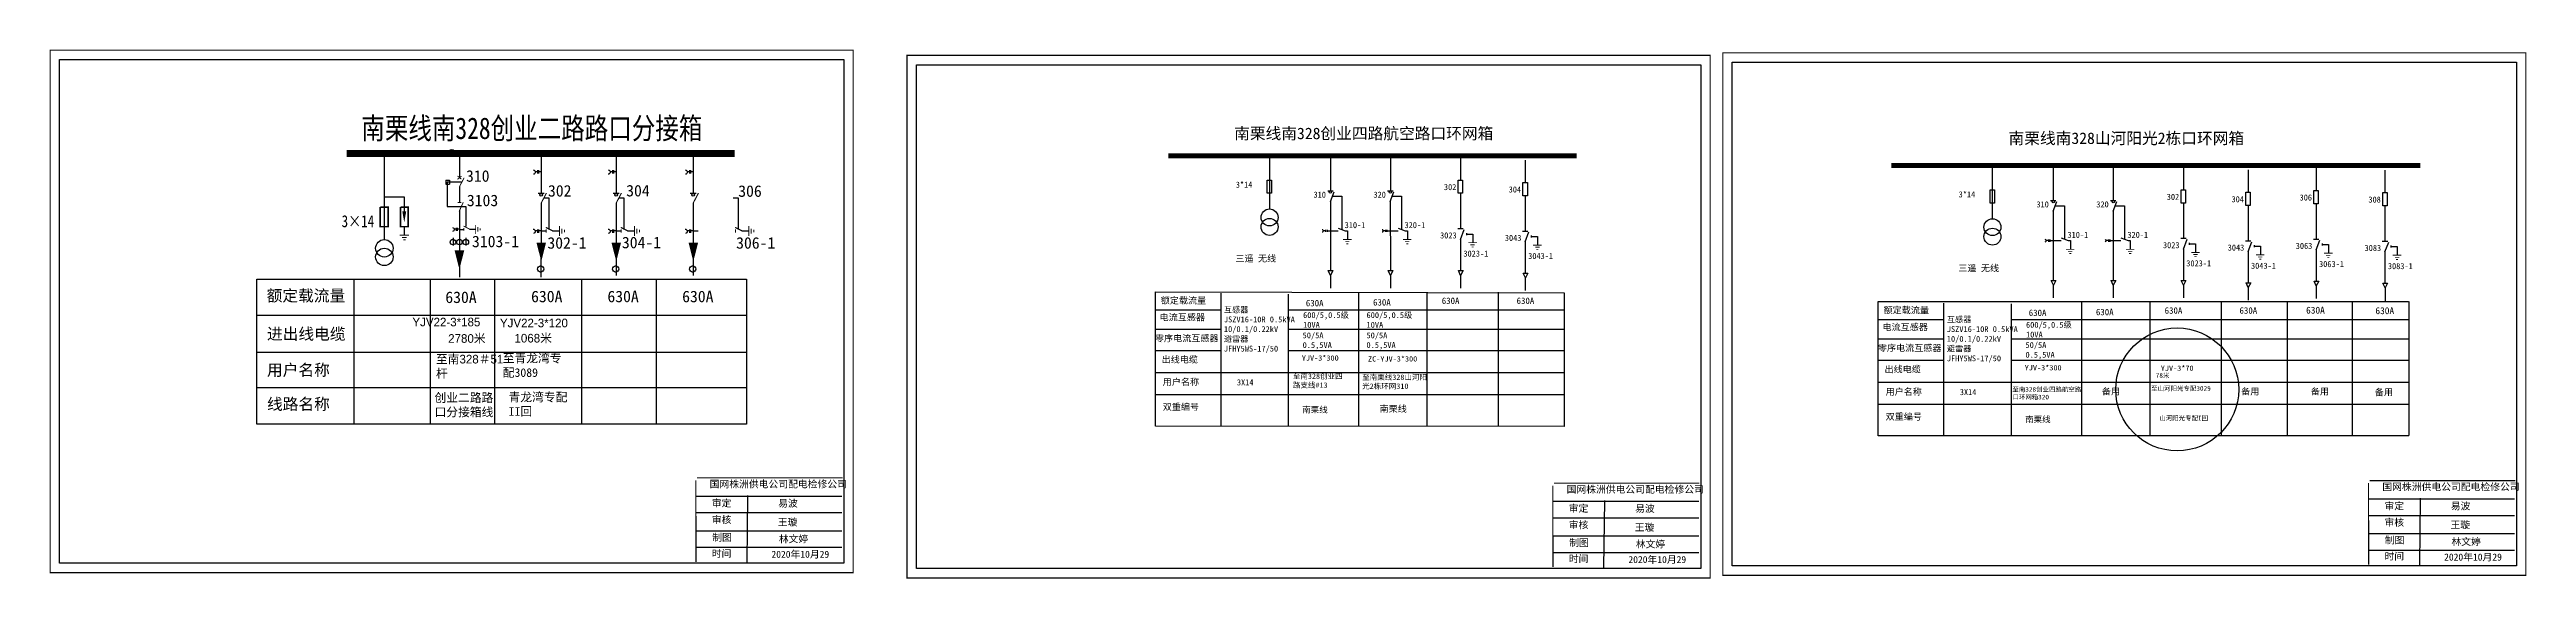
# Model space of a CAD drawing. Extents: x -93 to 445, y -102 to 13.
import ezdxf

# ---------------------------------------------------------------- set-up
doc = ezdxf.new("R2010")
doc.units = 0
doc.header["$LTSCALE"] = 0.774411
doc.linetypes.add('CENTER', pattern=[50.8, 31.75, -6.35, 6.35, -6.35])
doc.layers.get('0').update_dxf_attribs({"linetype": 'CONTINUOUS'})
doc.layers.add('1', color=7, linetype='CONTINUOUS')
doc.styles.add('hztxt_txtstyle_0.00_0_0', font='simkai.ttf')
doc.styles.add('hztxt_txtstyle_2.70_0_0', font='simkai.ttf', dxfattribs={"height": 2.7})
doc.styles.add('KaiTi_GB2312_txtstyle_1.17_0_0', font='', dxfattribs={"height": 1.168382})
doc.styles.add('KaiTi_GB2312_txtstyle_1.32_0_0', font='', dxfattribs={"height": 1.318325})
doc.styles.add('KaiTi_txtstyle_1.41_0_0', font='simkai.ttf', dxfattribs={"height": 1.40884})
doc.styles.add('ST', font='', dxfattribs={"width": 0.8})
doc.styles.get("Standard").update_dxf_attribs({"font": '', "height": 2.5})
doc.styles.add('仿宋_txtstyle_1.00_0_0', font='simfang.ttf', dxfattribs={"height": 1})
doc.styles.add('字体', font='', dxfattribs={"height": 2.5})
doc.styles.add('楷体_GB2312_txtstyle_1.09_0_0', font='simkai_0.ttf', dxfattribs={"height": 1.0944})
doc.styles.get('KaiTi_GB2312_txtstyle_1.17_0_0').set_extended_font_data('KaiTi_GB2312')
doc.styles.get('KaiTi_GB2312_txtstyle_1.32_0_0').set_extended_font_data('KaiTi_GB2312')
doc.styles.get('ST').set_extended_font_data('SimSun')
doc.styles.get('Standard').set_extended_font_data('SimSun')
doc.styles.get('字体').set_extended_font_data('KaiTi_GB2312')

# ---------------------------------------------------------------- blocks, each defined once
blk = doc.blocks.new('JD')
for points in [[(-2, 0.2), (-2, -0.2), (2, 0.2), (2, -0.2)], [(1, -1.2), (1, -0.8), (-1, -1.2), (-1, -0.8)], [(-0.5, -1.8), (-0.5, -2.2), (0.5, -1.8), (0.5, -2.2)]]:
    blk.add_trace(points)

msp = doc.modelspace()

# ---------------------------------------------------------------- linework, layer by layer
at = {"color": 0}
for p, q in [((171.9, -10.94), (171.9, -22.2)), ((185.13, -10.94), (185.13, -17.99)), ((198.14, -10.94), (198.14, -17.99)), ((213.37, -10.94), (213.37, -15.81)), ((227.43, -11.47), (227.43, -16.33)), ((328.82, -13.05), (328.82, -24.32)), ((342.06, -13.05), (342.06, -20.11)), ((355.06, -13.05), (355.06, -20.11)), ((370.3, -13.05), (370.3, -17.92)), ((384.36, -13.58), (384.36, -18.45)), ((399.12, -13.21), (399.12, -18.08)), ((414.06, -13.65), (414.06, -18.52)), ((184.55, -18.14), (185.72, -18.14)), ((185.12, -20.48), (185.13, -35.49)), ((197.55, -18.14), (198.72, -18.14)), ((198.13, -20.48), (198.14, -35.49)), ((213.37, -18.7), (213.37, -26.33)), ((227.43, -19.23), (227.43, -26.85)), ((341.47, -20.25), (342.64, -20.25)), ((354.48, -20.25), (355.64, -20.25)), ((370.3, -20.81), (370.3, -28.44)), ((384.36, -21.34), (384.36, -28.96)), ((399.12, -20.97), (399.12, -28.59)), ((414.06, -21.41), (414.06, -29.04)), ((188.84, -26.86), (188.84, -28.72)), ((201.85, -26.86), (201.84, -28.72)), ((212.79, -26.36), (213.96, -26.36)), ((342.05, -22.59), (342.06, -37.61)), ((355.05, -22.59), (355.06, -37.61)), ((213.36, -28.68), (213.37, -35.49)), ((216.04, -27.56), (216.03, -29.41)), ((226.85, -26.89), (228.02, -26.89)), ((227.42, -29.2), (227.43, -36.02)), ((230.09, -28.08), (230.09, -29.93)), ((345.77, -28.98), (345.76, -30.83)), ((358.77, -28.98), (358.77, -30.83)), ((369.71, -28.47), (370.88, -28.47)), ((370.29, -30.79), (370.3, -37.61)), ((372.96, -29.67), (372.96, -31.52)), ((383.77, -29), (384.94, -29)), ((384.35, -31.32), (384.36, -38.13)), ((387.02, -30.19), (387.01, -32.05)), ((398.54, -28.63), (399.71, -28.63)), ((399.11, -30.95), (399.12, -37.76)), ((401.78, -29.82), (401.78, -31.67)), ((413.48, -29.08), (414.64, -29.08)), ((414.05, -31.39), (414.06, -38.21)), ((416.72, -30.27), (416.72, -32.12)), ((184.66, -35.49), (185.69, -35.49)), ((185.15, -36.53), (184.67, -35.49)), ((185.69, -35.49), (185.15, -36.53)), ((197.66, -35.49), (198.69, -35.49)), ((198.15, -36.53), (197.67, -35.49)), ((198.69, -35.49), (198.15, -36.53)), ((212.9, -35.49), (213.93, -35.49)), ((213.39, -36.53), (212.91, -35.49)), ((213.93, -35.49), (213.39, -36.53)), ((226.96, -36.01), (227.99, -36.01)), ((227.45, -37.05), (226.97, -36.01)), ((227.99, -36.01), (227.45, -37.05)), ((341.58, -37.6), (342.61, -37.6)), ((342.07, -38.64), (341.59, -37.6)), ((342.61, -37.6), (342.07, -38.64)), ((354.58, -37.6), (355.62, -37.6)), ((355.08, -38.64), (354.6, -37.6)), ((355.62, -37.6), (355.08, -38.64)), ((369.82, -37.6), (370.86, -37.6)), ((370.31, -38.64), (369.83, -37.6)), ((370.86, -37.6), (370.31, -38.64)), ((383.88, -38.12), (384.91, -38.12)), ((384.37, -39.16), (383.89, -38.12)), ((384.91, -38.12), (384.37, -39.16)), ((398.65, -37.75), (399.68, -37.75)), ((399.14, -38.79), (398.66, -37.75)), ((399.68, -37.75), (399.14, -38.79)), ((413.58, -38.2), (414.62, -38.2)), ((414.08, -39.24), (413.6, -38.2)), ((414.62, -38.2), (414.08, -39.24))]:
    msp.add_line(p, q, dxfattribs=at)
at = {"color": 0, "linetype": 'Continuous'}
for p, q in [((185.12, -20.48), (185.93, -18.34)), ((185.58, -19.28), (187.58, -19.28)), ((187.58, -19.29), (187.59, -26.58)), ((198.13, -20.48), (198.93, -18.34)), ((198.58, -19.28), (200.59, -19.28)), ((200.59, -19.29), (200.59, -26.58)), ((342.05, -22.59), (342.85, -20.46)), ((342.5, -21.39), (344.51, -21.39)), ((344.51, -21.41), (344.51, -28.69)), ((355.05, -22.59), (355.86, -20.46)), ((355.51, -21.39), (357.51, -21.39)), ((357.51, -21.41), (357.52, -28.69)), ((184.08, -26.86), (183.6, -26.86)), ((184.08, -26.63), (184.08, -27.09)), ((184.4, -26.63), (184.4, -27.09)), ((184.41, -26.86), (186.81, -26.86)), ((186.81, -26.28), (188.36, -26.86)), ((188.36, -26.86), (188.84, -26.86)), ((197.09, -26.86), (196.6, -26.86)), ((197.09, -26.63), (197.09, -27.09)), ((197.4, -26.63), (197.4, -27.09)), ((197.42, -26.86), (199.81, -26.86)), ((199.81, -26.28), (201.36, -26.86)), ((201.36, -26.86), (201.85, -26.86)), ((213.36, -28.7), (214.17, -26.57)), ((214.66, -27.32), (214.66, -27.78)), ((214.66, -27.56), (216.04, -27.56)), ((227.42, -29.23), (228.23, -27.09)), ((228.72, -27.85), (228.72, -28.3)), ((228.72, -28.08), (230.09, -28.08)), ((341.01, -28.98), (340.52, -28.98)), ((341.01, -28.75), (341.01, -29.2)), ((341.32, -28.75), (341.32, -29.2)), ((341.34, -28.98), (343.73, -28.98)), ((343.73, -28.4), (345.28, -28.98)), ((345.28, -28.98), (345.77, -28.98)), ((354.01, -28.98), (353.53, -28.98)), ((354.01, -28.75), (354.01, -29.2)), ((354.33, -28.75), (354.33, -29.2)), ((354.34, -28.98), (356.74, -28.98)), ((356.74, -28.4), (358.29, -28.98)), ((358.29, -28.98), (358.77, -28.98)), ((370.29, -30.81), (371.1, -28.68)), ((371.58, -29.44), (371.58, -29.89)), ((371.58, -29.67), (372.96, -29.67)), ((384.35, -31.34), (385.15, -29.21)), ((385.64, -29.96), (385.64, -30.42)), ((385.64, -30.19), (387.02, -30.19)), ((399.11, -30.97), (399.92, -28.84)), ((400.4, -29.82), (401.78, -29.82)), ((400.41, -29.59), (400.41, -30.05)), ((414.05, -31.41), (414.86, -29.28)), ((415.34, -30.04), (415.34, -30.49)), ((415.34, -30.27), (416.72, -30.27)), ((147.14, -40.1), (235.88, -40.28)), ((147.14, -69.24), (147.14, -40.1)), ((161.33, -40.42), (161.33, -69.23)), ((175.95, -40.61), (175.95, -69.21)), ((191.23, -40.16), (191.23, -69.23)), ((206.08, -40.16), (206.08, -69.23)), ((221.57, -40.18), (221.57, -69.25)), ((235.88, -40.28), (235.88, -69.35)), ((304.06, -42.21), (419.14, -42.21)), ((304.06, -71.35), (304.06, -42.21)), ((318.25, -42.53), (318.25, -71.35)), ((332.88, -42.72), (332.88, -71.33)), ((348.15, -42.27), (348.15, -71.34)), ((363, -42.27), (363, -71.34)), ((378.49, -42.29), (378.49, -71.36)), ((392.8, -42.39), (392.8, -71.46)), ((406.94, -42.23), (406.94, -71.37)), ((419.26, -42.17), (419.26, -71.31)), ((147.14, -43.99), (161.33, -43.99)), ((147.14, -48.18), (161.33, -48.18)), ((175.95, -43.99), (235.88, -43.99)), ((175.95, -48.18), (235.88, -48.18)), ((304.06, -46.11), (318.25, -46.11)), ((332.88, -46.11), (419.3, -46.11)), ((147.14, -52.85), (161.33, -52.85)), ((175.95, -52.85), (235.88, -52.85)), ((304.06, -50.29), (318.25, -50.29)), ((332.88, -50.29), (419.3, -50.29)), ((147.14, -57.59), (235.88, -57.59)), ((304.06, -54.97), (318.25, -54.97)), ((332.88, -54.97), (419.09, -54.97)), ((147.14, -62.41), (235.88, -62.41)), ((304.06, -59.7), (419.26, -59.7)), ((304.06, -64.52), (419.09, -64.52)), ((235.88, -69.35), (147.14, -69.24)), ((419.26, -71.35), (304.06, -71.35)), ((47.44, -84.45), (79.05, -84.45)), ((58.6, -84.31), (58.41, -98.82)), ((233.47, -85.59), (265.08, -85.59)), ((244.63, -85.45), (244.44, -99.96)), ((410.55, -85.05), (442.16, -85.05)), ((421.7, -84.9), (421.52, -99.41)), ((47.44, -88.05), (79.05, -88.05)), ((233.47, -89.19), (265.08, -89.19)), ((410.55, -88.65), (442.16, -88.65)), ((47.44, -91.98), (79.05, -91.98)), ((47.44, -95.58), (79.05, -95.58)), ((233.47, -93.12), (265.08, -93.12)), ((233.47, -96.72), (265.08, -96.72)), ((410.55, -92.58), (442.16, -92.58)), ((410.55, -96.18), (442.16, -96.18))]:
    msp.add_line(p, q, dxfattribs=at)
at = {"linetype": 'Continuous'}
for p, q in [((-26.86, -37.35), (-26.86, -68.87)), ((-10.3, -37.35), (-10.3, -68.87)), ((3.68, -37.35), (3.68, -68.87)), ((22.59, -37.35), (22.59, -68.87)), ((38.76, -37.4), (38.76, -68.71)), ((-47.89, -45.19), (58.32, -45.19)), ((-47.89, -53.19), (58.32, -53.19)), ((-47.89, -60.88), (58.32, -60.88))]:
    msp.add_line(p, q, dxfattribs=at)
at = {"color": 0, "linetype": 'CENTER'}
for p, q in [((185.14, -36.46), (185.14, -39.3)), ((198.14, -36.46), (198.14, -39.3)), ((213.38, -36.46), (213.38, -39.3)), ((227.44, -36.98), (227.44, -39.83)), ((342.06, -38.57), (342.06, -41.42)), ((355.07, -38.57), (355.07, -41.42)), ((370.3, -38.57), (370.3, -41.42)), ((384.36, -39.1), (384.36, -41.94)), ((399.13, -38.73), (399.13, -41.57)), ((414.07, -39.17), (414.07, -42.02))]:
    msp.add_line(p, q, dxfattribs=at)
at = {"color": 0, "linetype": 'Continuous', "const_width": 0.253}
for points in [[(-92.8, 12.41), (81.54, 12.41), (81.54, -101.1), (-92.8, -101.1)], [(93.23, 11.28), (267.57, 11.28), (267.57, -102.24), (93.23, -102.24)], [(270.31, 11.82), (444.64, 11.82), (444.64, -101.69), (270.31, -101.69)]]:
    msp.add_lwpolyline(points, close=True, dxfattribs=at)
at = {"color": 0, "linetype": 'Continuous'}
for points in [[(-90.75, 10.36), (79.49, 10.36), (79.49, -99.05), (-90.75, -99.05)], [(95.28, 9.23), (265.52, 9.23), (265.52, -100.18), (95.28, -100.18)], [(272.36, 9.77), (442.59, 9.77), (442.59, -99.64), (272.36, -99.64)], [(171.4, -15.81), (172.35, -15.81), (172.35, -18.7), (171.4, -18.7)], [(212.87, -15.81), (213.83, -15.81), (213.83, -18.7), (212.87, -18.7)], [(226.93, -16.33), (227.88, -16.33), (227.88, -19.23), (226.93, -19.23)], [(328.32, -17.92), (329.27, -17.92), (329.27, -20.81), (328.32, -20.81)], [(369.8, -17.92), (370.75, -17.92), (370.75, -20.81), (369.8, -20.81)], [(383.86, -18.45), (384.81, -18.45), (384.81, -21.34), (383.86, -21.34)], [(398.62, -18.08), (399.57, -18.08), (399.57, -20.97), (398.62, -20.97)], [(413.56, -18.52), (414.51, -18.52), (414.51, -21.41), (413.56, -21.41)]]:
    msp.add_lwpolyline(points, close=True, dxfattribs=at)
at = {"linetype": 'Continuous'}
msp.add_lwpolyline([(-47.9, -37.32), (58.36, -37.32), (58.36, -68.83), (-47.9, -68.83)], close=True, dxfattribs=at)
at = {"color": 0, "linetype": 'Continuous', "const_width": 0.253}
for points in [[(47.61, -80.51), (79.22, -80.51)], [(47.37, -81.03), (47.42, -98.76)], [(233.4, -82.17), (233.45, -99.9)], [(233.64, -81.65), (265.25, -81.65)], [(410.47, -81.62), (410.53, -99.35)], [(410.72, -81.11), (442.33, -81.11)]]:
    msp.add_lwpolyline(points, dxfattribs=at)
at = {"color": 0}
for centre in [(185.13, -18.42), (198.14, -18.42), (342.06, -20.53), (355.06, -20.53)]:
    msp.add_circle(centre, 0.254, dxfattribs=at)
at = {"color": 0, "linetype": 'Continuous'}
for centre in [(171.92, -23.93), (171.92, -26), (328.85, -26.05), (328.85, -28.11)]:
    msp.add_circle(centre, 1.84, dxfattribs=at)
at = {"color": 1, "linetype": 'Continuous'}
msp.add_circle((368.95, -61.3), 13.35, dxfattribs=at)
at = {"color": 0, "linetype": 'Continuous'}
for centre in [(183.37, -26.86), (196.37, -26.86), (340.29, -28.97), (353.3, -28.97)]:
    msp.add_arc(centre, 0.229, 268.8681, 90.9872, dxfattribs=at)
at = {"color": 0}
for points in [[(187.88, -28.64), (187.88, -28.83), (189.73, -28.64), (189.73, -28.83)], [(189.27, -29.29), (189.27, -29.1), (188.34, -29.29), (188.34, -29.1)], [(188.57, -29.57), (188.57, -29.75), (189.03, -29.57), (189.03, -29.75)], [(200.88, -28.64), (200.88, -28.83), (202.73, -28.64), (202.73, -28.83)], [(202.27, -29.29), (202.27, -29.1), (201.35, -29.29), (201.35, -29.1)], [(201.58, -29.57), (201.58, -29.75), (202.04, -29.57), (202.04, -29.75)], [(215.07, -29.33), (215.07, -29.52), (216.92, -29.33), (216.92, -29.52)], [(216.46, -29.98), (216.46, -29.8), (215.53, -29.98), (215.53, -29.8)], [(215.77, -30.26), (215.77, -30.44), (216.23, -30.26), (216.23, -30.44)], [(229.13, -29.86), (229.13, -30.04), (230.98, -29.86), (230.98, -30.04)], [(230.52, -30.51), (230.52, -30.32), (229.59, -30.51), (229.59, -30.32)], [(229.82, -30.78), (229.82, -30.97), (230.29, -30.78), (230.29, -30.97)], [(344.8, -30.76), (344.8, -30.94), (346.65, -30.76), (346.65, -30.94)], [(346.19, -31.4), (346.19, -31.22), (345.27, -31.4), (345.27, -31.22)], [(345.5, -31.68), (345.5, -31.86), (345.96, -31.68), (345.96, -31.86)], [(357.81, -30.76), (357.81, -30.94), (359.66, -30.76), (359.66, -30.94)], [(359.2, -31.4), (359.2, -31.22), (358.27, -31.4), (358.27, -31.22)], [(358.5, -31.68), (358.5, -31.86), (358.96, -31.68), (358.96, -31.86)], [(372, -31.45), (372, -31.63), (373.85, -31.45), (373.85, -31.63)], [(373.38, -32.09), (373.38, -31.91), (372.46, -32.09), (372.46, -31.91)], [(386.05, -31.97), (386.05, -32.16), (387.9, -31.97), (387.9, -32.16)], [(400.82, -31.6), (400.82, -31.79), (402.67, -31.6), (402.67, -31.79)], [(402.21, -32.25), (402.21, -32.06), (401.28, -32.25), (401.28, -32.06)], [(415.76, -32.05), (415.76, -32.23), (417.61, -32.05), (417.61, -32.23)], [(372.69, -32.37), (372.69, -32.56), (373.15, -32.37), (373.15, -32.56)], [(387.44, -32.62), (387.44, -32.43), (386.52, -32.62), (386.52, -32.43)], [(386.75, -32.9), (386.75, -33.08), (387.21, -32.9), (387.21, -33.08)], [(401.51, -32.52), (401.51, -32.71), (401.98, -32.52), (401.98, -32.71)], [(417.15, -32.69), (417.15, -32.51), (416.22, -32.69), (416.22, -32.51)], [(416.45, -32.97), (416.45, -33.16), (416.91, -32.97), (416.91, -33.16)]]:
    msp.add_trace(points, dxfattribs=at)
at = {"layer": '1'}
for p, q in [((-20.27, -10.58), (-20.27, -28.83)), ((-3.95, -9.93), (-3.95, -15.34)), ((-6.9, -15.82), (-6.07, -15.82)), ((-6.9, -15.82), (-6.9, -16.74)), ((-6.07, -15.82), (-6.07, -16.74)), ((13.78, -10.84), (13.78, -18.67)), ((30.06, -10.84), (30.06, -18.67)), ((46.78, -10.84), (46.78, -18.67)), ((-20.29, -19.49), (-15.92, -19.49)), ((-15.92, -19.49), (-15.92, -22.69)), ((-6.9, -16.74), (-6.07, -16.74)), ((-3.54, -16.3), (-6.64, -16.3)), ((-6.64, -16.3), (-6.64, -21.57)), ((-3.95, -17.22), (-3.95, -20.65)), ((13.78, -20.8), (13.78, -30.3)), ((30.06, -20.8), (30.06, -30.3)), ((46.78, -20.8), (46.78, -30.3)), ((-15.92, -26.04), (-15.92, -27.7)), ((-6.64, -21.57), (-2.55, -21.57)), ((-3.95, -22.36), (-3.95, -32.48)), ((-3.95, -26.52), (-3, -26.52)), ((-2.55, -21.57), (-2.55, -25.92)), ((-1.75, -26.49), (-0.44, -26.49)), ((13.78, -26.88), (14.86, -26.88)), ((16.27, -26.85), (17.74, -26.85)), ((30.06, -26.88), (31.14, -26.88)), ((32.55, -26.85), (34.02, -26.85)), ((46.78, -26.88), (47.86, -26.88)), ((57.38, -26.85), (58.85, -26.85)), ((-5.33, -28.38), (-5.33, -30.06)), ((-2.52, -28.38), (-2.52, -30.06)), ((13.71, -32.22), (13.71, -36.92)), ((30.06, -31.84), (30.06, -36.53)), ((46.79, -31.84), (46.79, -36.53)), ((-3.95, -33.84), (-3.95, -36.92))]:
    msp.add_line(p, q, dxfattribs=at)
for points, const_width in [([(-28.46, -10.04), (55.8, -10.04)], 1.56), ([(-4.35, -15.65), (-3.51, -15.01)], 0.207), ([(-4.34, -14.95), (-3.53, -15.63)], 0.207), ([(-3.95, -17.28), (-2.92, -15.31)], 0.207), ([(-21.14, -21.68), (-21.14, -25.94), (-19.44, -25.94), (-19.44, -21.68), (-21.09, -21.68)], 0.36), ([(-16.77, -21.68), (-16.77, -25.94), (-15.07, -25.94), (-15.07, -21.68), (-16.72, -21.68)], 0.36), ([(-4.33, -20.7), (-3.56, -20.7)], 0.207), ([(-4, -22.62), (-3.12, -20.66)], 0.207), ([(13.09, -18.7), (14.47, -18.7)], 0.234), ([(13.78, -20.86), (14.95, -18.64)], 0.234), ([(29.37, -18.7), (30.75, -18.7)], 0.234), ([(30.06, -20.86), (31.23, -18.64)], 0.234), ([(46.09, -18.7), (47.47, -18.7)], 0.234), ([(46.78, -20.86), (47.95, -18.64)], 0.234), ([(-3.05, -25.83), (-1.67, -26.52)], 0.207), ([(-3, -26.2), (-3, -26.84)], 0.207), ([(14.8, -26.1), (16.36, -26.88)], 0.234), ([(14.86, -26.52), (14.86, -27.24)], 0.234), ([(31.08, -26.1), (32.64, -26.88)], 0.234), ([(31.14, -26.52), (31.14, -27.24)], 0.234), ([(55.91, -26.1), (57.47, -26.88)], 0.234), ([(55.97, -26.52), (55.97, -27.24)], 0.234), ([(-4.46, -32.54), (-3.41, -32.54), (-3.95, -33.61), (-4.45, -32.52)], 0.207)]:
    msp.add_lwpolyline(points, dxfattribs=dict(at, const_width=const_width))
at = {"layer": '1', "color": 0, "const_width": 1.1}
for points in [[(149.96, -10.53), (238.6, -10.53)], [(306.88, -12.64), (421.75, -12.64)]]:
    msp.add_lwpolyline(points, dxfattribs=at)
at = {"layer": '1'}
for points, format in [([(12.08, -13.61, -0.877934), (12.1, -14.56)], "xyb"), ([(28.36, -13.61, -0.877934), (28.37, -14.56)], "xyb"), ([(45.08, -13.61, -0.877934), (45.1, -14.56)], "xyb"), ([(-15.92, -22.64, 0.84, 0, 0), (-15.92, -25.03, 0, 0, 0)], "xyseb"), ([(-5.46, -26.15, -0.877934), (-5.44, -26.99)], "xyb"), ([(12.08, -26.46, -0.877934), (12.1, -27.41)], "xyb"), ([(28.36, -26.46, -0.877934), (28.37, -27.41)], "xyb"), ([(45.08, -26.46, -0.877934), (45.1, -27.41)], "xyb"), ([(-3.95, -31.11, 2.08, 0, 0), (-3.95, -35.23, 0, 0, 0)], "xyseb"), ([(13.82, -29.38, 2.08, 0, 0), (13.82, -33.5, 0, 0, 0)], "xyseb"), ([(30.1, -29.38, 2.08, 0, 0), (30.1, -33.5, 0, 0, 0)], "xyseb"), ([(46.83, -29.38, 2.08, 0, 0), (46.83, -33.5, 0, 0, 0)], "xyseb")]:
    msp.add_lwpolyline(points, format=format, dxfattribs=at)
for points in [[(12.99, -14.01), (12.5, -14.01)], [(12.99, -13.69), (12.99, -14.4)], [(13.21, -13.69), (13.21, -14.4)], [(13.78, -14.01), (13.21, -14.01)], [(29.27, -14.01), (28.78, -14.01)], [(29.27, -13.69), (29.27, -14.4)], [(29.49, -13.69), (29.49, -14.4)], [(30.05, -14.01), (29.49, -14.01)], [(45.99, -14.01), (45.5, -14.01)], [(45.99, -13.69), (45.99, -14.4)], [(46.21, -13.69), (46.21, -14.4)], [(46.78, -14.01), (46.21, -14.01)], [(15.52, -26.53), (15.52, -19.78), (14.35, -19.78)], [(31.79, -26.53), (31.79, -19.78), (30.63, -19.78)], [(56.63, -26.53), (56.63, -19.78), (55.46, -19.78)], [(-4.65, -26.51), (-5.09, -26.51)], [(-4.65, -26.22), (-4.65, -26.85)], [(-4.46, -26.22), (-4.46, -26.85)], [(-3.96, -26.51), (-4.46, -26.51)], [(12.99, -26.86), (12.5, -26.86)], [(12.99, -26.54), (12.99, -27.25)], [(13.21, -26.54), (13.21, -27.25)], [(13.78, -26.86), (13.21, -26.86)], [(29.27, -26.86), (28.78, -26.86)], [(29.27, -26.54), (29.27, -27.25)], [(29.49, -26.54), (29.49, -27.25)], [(30.05, -26.86), (29.49, -26.86)], [(45.99, -26.86), (45.5, -26.86)], [(45.99, -26.54), (45.99, -27.25)], [(46.21, -26.54), (46.21, -27.25)], [(46.78, -26.86), (46.21, -26.86)]]:
    msp.add_lwpolyline(points, dxfattribs=at)
for centre, radius in [((-5.61, -9.95), 0.777), ((13.78, -19.03), 0.3), ((30.06, -19.03), 0.3), ((46.78, -19.03), 0.3), ((-20.24, -30.64), 1.89), ((-20.24, -32.52), 1.89), ((-5.36, -29.29), 0.599), ((-3.94, -29.29), 0.599), ((-2.55, -29.29), 0.599), ((13.67, -35.16), 0.676), ((29.95, -35.16), 0.676), ((46.67, -35.16), 0.676)]:
    msp.add_circle(centre, radius, dxfattribs=at)

# ---------------------------------------------------------------- block references
at = {"layer": '1', "rotation": 90}
for p, xscale, yscale, zscale in [((-0.43, -26.53), 0.4838399997354372, 0.4838399997354372, 0.48384), ((17.76, -26.89), 0.5459999999031879, 0.5459999999031879, 0.546), ((34.04, -26.89), 0.5459999999031879, 0.5459999999031879, 0.546), ((58.87, -26.89), 0.5459999999031879, 0.5459999999031879, 0.546)]:
    msp.add_blockref('JD', p, dxfattribs=dict(at, xscale=xscale, yscale=yscale, zscale=zscale))
at = {"layer": '1', "xscale": 0.5040000006556511, "yscale": 0.5039999997243285, "zscale": 0.504}
msp.add_blockref('JD', (-15.89, -27.77), dxfattribs=at)

# ---------------------------------------------------------------- texts
at = {"linetype": 'Continuous'}
for s, p in [('310', (-2.52, -16.18)), ('3103', (-2.33, -21.49)), ('302', (15.28, -19.4)), ('304', (32.25, -19.37)), ('306', (56.58, -19.46)), ('3103-1', (-1.22, -30.4)), ('302-1', (15.15, -30.72)), ('304-1', (31.32, -30.63)), ('306-1', (56.12, -30.72)), ('额定载流量', (-45.79, -42.17)), ('630A', (-7.01, -42.52)), ('630A', (11.61, -42.35)), ('630A', (28.18, -42.35)), ('630A', (44.41, -42.35)), ('进出线电缆', (-45.72, -50.48)), ('用户名称', (-45.72, -58.32)), ('线路名称', (-45.72, -65.72))]:
    msp.add_text(s, height=2.5, dxfattribs=at).set_placement(p)
at = {"color": 0}
for s, p in [('3*14', (164.59, -17.48)), ('310', (181.46, -19.65)), ('320', (194.47, -19.65)), ('302', (209.77, -18)), ('304', (223.83, -18.52)), ('3*14', (321.51, -19.59)), ('310', (338.39, -21.76)), ('320', (351.39, -21.76)), ('302', (366.69, -20.11)), ('304', (380.75, -20.64)), ('306', (395.52, -20.27)), ('308', (410.46, -20.71)), ('310-1', (188.22, -26.26)), ('320-1', (201.22, -26.26)), ('3023', (208.94, -28.5)), ('3023-1', (214, -32.45)), ('3043', (223, -29.03)), ('3043-1', (228.06, -32.98)), ('310-1', (345.14, -28.37)), ('320-1', (358.14, -28.37)), ('3023', (365.86, -30.62)), ('3043', (379.92, -31.14)), ('3063', (394.69, -30.77)), ('3083', (409.63, -31.22)), ('3023-1', (370.92, -34.56)), ('3043-1', (384.98, -35.09)), ('3063-1', (399.75, -34.72)), ('3083-1', (414.69, -35.17)), ('3X14', (164.83, -60.42)), ('3X14', (321.76, -62.53))]:
    msp.add_text(s, height=1.321, dxfattribs=at).set_placement(p)
at = {"color": 7}
for s, height, p in [('YJV-3*300', 1.138, (178.92, -55.04)), ('ZC-YJV-3*300', 1.1379, (193.3, -55.23)), ('YJV-3*300', 1.138, (335.85, -57.15)), ('YJV-3*70', 1.138, (365.39, -57.25))]:
    msp.add_text(s, height=height, dxfattribs=at).set_placement(p)
at = {"color": 1, "linetype": 'Continuous', "char_height": 2.5, "width": 62.7442, "attachment_point": 1, "style": '字体'}
for s, insert in [('{\\fSimSun|b0|i0|c134|p2;\\C256;南栗线南\\fKaiTi_GB2312|b0|i0|c134|p49;328\\fSimSun|b0|i0|c134|p2;创业四路航空路口环网箱}', (164.23, -4.43)), ('{\\fSimSun|b0|i0|c134|p2;\\C256;南栗线南\\fKaiTi_GB2312|b0|i0|c134|p49;328\\fSimSun|b0|i0|c134|p2;山河阳光2栋口环网箱}', (332.34, -5.48))]:
    msp.add_mtext(s, dxfattribs=dict(at, insert=insert))
at = {"color": 0, "linetype": 'Continuous', "attachment_point": 1}
for s, insert, char_height, width, style in [('{\\fSimSun|b0|i0|c134|p2;三遥 无线}', (164.51, -32.14), 1.4088, 22.7124, 'hztxt_txtstyle_2.70_0_0'), ('{\\fSimSun|b0|i0|c134|p2;三遥 无线}', (321.43, -34.25), 1.4088, 22.7124, 'hztxt_txtstyle_2.70_0_0'), ('{\\fSimSun|b0|i0|c134|p2;额定载流量}', (148.29, -41.26), 1.4088, 22.7124, 'hztxt_txtstyle_2.70_0_0'), ('{\\fSimSun|b0|i0|c134|p2;630A}', (179.8, -41.84), 1.4088, 22.7124, 'hztxt_txtstyle_2.70_0_0'), ('{\\fSimSun|b0|i0|c134|p2;630A}', (194.39, -41.67), 1.4088, 22.7124, 'hztxt_txtstyle_2.70_0_0'), ('{\\fSimSun|b0|i0|c134|p2;630A}', (209.31, -41.34), 1.4088, 22.7124, 'hztxt_txtstyle_2.70_0_0'), ('{\\fSimSun|b0|i0|c134|p2;630A}', (225.55, -41.34), 1.4088, 22.7124, 'hztxt_txtstyle_2.70_0_0'), ('{\\fSimSun|b0|i0|c134|p2;电流互感器}', (148.05, -44.92), 1.4088, 22.7124, 'hztxt_txtstyle_2.70_0_0'), ('\\A1;{\\fSimSun|b0|i0|c134|p2;互感器\\PJSZV16-10R 0.5kVA\\P10/0.1/0.22kV\\P避雷器\\PJFHY5WS-17/50}', (162.01, -43.34), 1.268, 23.3804, 'hztxt_txtstyle_2.70_0_0'), ('\\A1;{\\fSimSun|b0|i0|c134|p2;600/5,0.5级\\P10VA}', (179.2, -44.52), 1.268, 23.3804, 'hztxt_txtstyle_2.70_0_0'), ('\\A1;{\\fSimSun|b0|i0|c134|p2;600/5,0.5级\\P10VA}', (192.97, -44.52), 1.268, 23.3804, 'hztxt_txtstyle_2.70_0_0'), ('{\\fSimSun|b0|i0|c134|p2;电流互感器}', (304.97, -47.04), 1.4088, 22.7124, 'hztxt_txtstyle_2.70_0_0'), ('{\\fSimSun|b0|i0|c134|p2;额定载流量}', (305.21, -43.37), 1.4088, 22.7124, 'hztxt_txtstyle_2.70_0_0'), ('\\A1;{\\fSimSun|b0|i0|c134|p2;互感器\\PJSZV16-10R 0.5kVA\\P10/0.1/0.22kV\\P避雷器\\PJFHY5WS-17/50}', (318.94, -45.45), 1.268, 23.3804, 'hztxt_txtstyle_2.70_0_0'), ('\\A1;{\\fSimSun|b0|i0|c134|p2;600/5,0.5级\\P10VA}', (336.13, -46.63), 1.268, 23.3804, 'hztxt_txtstyle_2.70_0_0'), ('{\\fSimSun|b0|i0|c134|p2;630A}', (336.73, -43.95), 1.4088, 22.7124, 'hztxt_txtstyle_2.70_0_0'), ('{\\fSimSun|b0|i0|c134|p2;630A}', (351.31, -43.78), 1.4088, 22.7124, 'hztxt_txtstyle_2.70_0_0'), ('{\\fSimSun|b0|i0|c134|p2;630A}', (366.23, -43.45), 1.4088, 22.7124, 'hztxt_txtstyle_2.70_0_0'), ('{\\fSimSun|b0|i0|c134|p2;630A}', (382.48, -43.45), 1.4088, 22.7124, 'hztxt_txtstyle_2.70_0_0'), ('{\\fSimSun|b0|i0|c134|p2;630A}', (396.93, -43.33), 1.493, 12.0055, 'hztxt_txtstyle_0.00_0_0'), ('{\\fSimSun|b0|i0|c134|p2;630A}', (411.98, -43.45), 1.493, 12.0055, 'hztxt_txtstyle_0.00_0_0'), ('{\\fSimSun|b0|i0|c134|p2;零序电流互感器}', (147.04, -49.47), 1.4088, 22.7124, 'hztxt_txtstyle_2.70_0_0'), ('{\\fSimSun|b0|i0|c134|p2;50/5A\\P0.5,5VA}', (179.1, -48.91), 1.268, 22.7124, 'hztxt_txtstyle_2.70_0_0'), ('{\\fSimSun|b0|i0|c134|p2;50/5A\\P0.5,5VA}', (192.96, -48.91), 1.268, 22.7124, 'hztxt_txtstyle_2.70_0_0'), ('{\\fSimSun|b0|i0|c134|p2;零序电流互感器}', (303.97, -51.58), 1.4088, 22.7124, 'hztxt_txtstyle_2.70_0_0'), ('{\\fSimSun|b0|i0|c134|p2;50/5A\\P0.5,5VA}', (336.02, -51.02), 1.268, 22.7124, 'hztxt_txtstyle_2.70_0_0'), ('{\\fSimSun|b0|i0|c134|p2;出线电缆}', (148.48, -54.09), 1.4088, 22.7124, 'hztxt_txtstyle_2.70_0_0'), ('{\\fSimSun|b0|i0|c134|p2;用户名称}', (148.73, -58.97), 1.4088, 22.7124, 'hztxt_txtstyle_2.70_0_0'), ('{\\fSimSun|b0|i0|c134|p2;出线电缆}', (305.41, -56.2), 1.4088, 22.7124, 'hztxt_txtstyle_2.70_0_0'), ('{\\fSimSun|b0|i0|c134|p2;双重编号}', (148.73, -64.38), 1.4088, 22.7124, 'hztxt_txtstyle_2.70_0_0'), ('{\\fSimSun|b0|i0|c134|p2;用户名称}', (305.65, -61.09), 1.4088, 22.7124, 'hztxt_txtstyle_2.70_0_0'), ('{\\fSimSun|b0|i0|c134|p2;备用}', (352.61, -61.03), 1.4088, 22.7124, 'hztxt_txtstyle_2.70_0_0'), ('{\\fSimSun|b0|i0|c134|p2;备用}', (382.84, -61.03), 1.4088, 22.7124, 'hztxt_txtstyle_2.70_0_0'), ('{\\fSimSun|b0|i0|c134|p2;备用}', (397.96, -61.03), 1.4088, 22.7124, 'hztxt_txtstyle_2.70_0_0'), ('{\\fSimSun|b0|i0|c134|p2;备用}', (411.85, -61.2), 1.4088, 22.7124, 'hztxt_txtstyle_2.70_0_0'), ('{\\fSimSun|b0|i0|c134|p2;双重编号}', (305.65, -66.49), 1.4088, 22.7124, 'hztxt_txtstyle_2.70_0_0'), ('国网株洲供电公司配电检修公司', (50.37, -81.1), 1.5205, 41.5686, '字体'), ('\\f\uffbfﾬￌﾣﾤ_GB2312|b0|i0|c134|p49;审定', (50.84, -85.24), 1.5205, 11.8908, '字体'), ('易波', (65.24, -85.27), 1.52, 11.8908, '字体'), ('国网株洲供电公司配电检修公司', (236.4, -82.24), 1.5205, 41.5686, '字体'), ('国网株洲供电公司配电检修公司', (413.48, -81.7), 1.5205, 41.5686, '字体'), ('\\f\uffbfﾬￌﾣﾤ_GB2312|b0|i0|c134|p49;审定', (413.94, -85.84), 1.5205, 11.8908, '字体'), ('易波', (428.34, -85.86), 1.52, 11.8908, '字体'), ('\\f\uffbfﾬￌﾣﾤ_GB2312|b0|i0|c134|p49;审核', (50.84, -88.83), 1.5205, 11.8908, '字体'), ('王璇', (65.16, -89.35), 1.52, 11.8908, '字体'), ('\\f\uffbfﾬￌﾣﾤ_GB2312|b0|i0|c134|p49;审定', (236.87, -86.38), 1.5205, 11.8908, '字体'), ('\\f\uffbfﾬￌﾣﾤ_GB2312|b0|i0|c134|p49;审核', (236.87, -89.96), 1.5205, 11.8908, '字体'), ('王璇', (251.19, -90.49), 1.52, 11.8908, '字体'), ('易波', (251.27, -86.41), 1.52, 11.8908, '字体'), ('\\f\uffbfﾬￌﾣﾤ_GB2312|b0|i0|c134|p49;审核', (413.94, -89.42), 1.5205, 11.8908, '字体'), ('王璇', (428.27, -89.94), 1.52, 11.8908, '字体'), ('\\f\uffbfﾬￌﾣﾤ_GB2312|b0|i0|c134|p49;制图', (50.92, -92.69), 1.5205, 11.8908, '字体'), ('\\f\uffbfﾬￌﾣﾤ_GB2312|b0|i0|c134|p49;时间', (50.84, -96.18), 1.5205, 11.8908, '字体'), ('\\f\uffbfﾬￌﾣﾤ_GB2312|b0|i0|c134|p49;制图', (236.95, -93.83), 1.5205, 11.8908, '字体'), ('\\f\uffbfﾬￌﾣﾤ_GB2312|b0|i0|c134|p49;制图', (414.02, -93.28), 1.5205, 11.8908, '字体'), ('\\f\uffbfﾬￌﾣﾤ_GB2312|b0|i0|c134|p49;时间', (413.94, -96.77), 1.5205, 11.8908, '字体'), ('\\f\uffbfﾬￌﾣﾤ_GB2312|b0|i0|c134|p49;时间', (236.87, -97.31), 1.5205, 11.8908, '字体')]:
    msp.add_mtext(s, dxfattribs=dict(at, insert=insert, char_height=char_height, width=width, style=style))
at = {"linetype": 'Continuous', "char_height": 1.8715, "attachment_point": 1, "style": '字体'}
for s, insert, width in [('{\\f\uffbfﾬￌﾣﾤ_GB2312|b0|i0|c134|p49;YJV22-3*185 }', (-14.15, -45.72), 10.0239), ('{\\f\uffbfﾬￌﾣﾤ_GB2312|b0|i0|c134|p49;YJV22-3*120 }', (4.85, -45.93), 10.0239), ('{\\fSimSun|b0|i0|c134|p2;至南\\f\uffbfﾬￌﾣﾤ_GB2312|b0|i0|c134|p49;328\\fSimSun|b0|i0|c134|p2;＃\\f\uffbfﾬￌﾣﾤ_GB2312|b0|i0|c134|p49;51\\fSimSun|b0|i0|c134|p2;杆}', (-9.04, -53.78), 14.7835), ('{\\f\uffbfﾬￌﾣﾤ_GB2312|b0|i0|c134|p49;2780\\fSimSun|b0|i0|c134|p2;米}', (-6.39, -49.29), 10.0239), ('{\\fSimSun|b0|i0|c134|p2;至青龙湾专配3089}', (5.46, -53.58), 14.7835), ('{\\f\uffbfﾬￌﾣﾤ_GB2312|b0|i0|c134|p49;1068\\fSimSun|b0|i0|c134|p2;米}', (8.01, -49.23), 10.0239), ('{\\fSimSun|b0|i0|c134|p2;创业二路路口分接箱线}', (-9.35, -62.16), 14.7835), ('{\\fSimSun|b0|i0|c134|p2;青龙湾专配II回}', (6.73, -62.03), 14.7835)]:
    msp.add_mtext(s, dxfattribs=dict(at, insert=insert, width=width))
at = {"color": 7, "linetype": 'Continuous', "attachment_point": 1}
for s, insert, char_height, width, style in [('至南328创业四路支线#13', (176.98, -57.83), 1.1684, 11.405, 'KaiTi_GB2312_txtstyle_1.17_0_0'), ('{\\fSimSun|b0|i0|c134|p2;至南栗线}328{\\fSimSun|b0|i0|c134|p2;山河阳光}2{\\fSimSun|b0|i0|c134|p2;栋环网}310', (192.02, -58.05), 1.1684, 13.7576, 'KaiTi_GB2312_txtstyle_1.17_0_0'), ('南栗线', (179.01, -65.03), 1.318, 13.9563, 'KaiTi_GB2312_txtstyle_1.32_0_0'), ('南栗线', (195.8, -64.8), 1.409, 22.7124, 'KaiTi_txtstyle_1.41_0_0'), ('南栗线', (335.94, -67.14), 1.318, 13.9563, 'KaiTi_GB2312_txtstyle_1.32_0_0'), ('2020{\\fSimSun|b0|i0|c134|p2;年}10{\\fSimSun|b0|i0|c134|p2;月}29', (63.79, -96.35), 1.5205, 22.2404, '楷体_GB2312_txtstyle_1.09_0_0'), ('林文婷', (65.39, -93.01), 1.52, 11.8908, '楷体_GB2312_txtstyle_1.09_0_0'), ('林文婷', (251.42, -94.15), 1.52, 11.8908, '楷体_GB2312_txtstyle_1.09_0_0'), ('2020{\\fSimSun|b0|i0|c134|p2;年}10{\\fSimSun|b0|i0|c134|p2;月}29', (426.9, -96.95), 1.5205, 22.2404, '楷体_GB2312_txtstyle_1.09_0_0'), ('林文婷', (428.49, -93.6), 1.52, 11.8908, '楷体_GB2312_txtstyle_1.09_0_0'), ('2020{\\fSimSun|b0|i0|c134|p2;年}10{\\fSimSun|b0|i0|c134|p2;月}29', (249.82, -97.49), 1.5205, 22.2404, '楷体_GB2312_txtstyle_1.09_0_0')]:
    msp.add_mtext(s, dxfattribs=dict(at, insert=insert, char_height=char_height, width=width, style=style))
at = {"color": 7, "linetype": 'Continuous', "lineweight": 0, "ltscale": 0.817117, "char_height": 1, "attachment_point": 1, "style": '仿宋_txtstyle_1.00_0_0'}
for s, insert in [('78米', (364.29, -57.77)), ('至南328创业四路航空路^M^J口环网箱320', (333.17, -60.78)), ('至{\\fSimSun|b0|i0|c134|p2;\\C0;山河阳光专配3029}', (363.31, -60.57)), ('{\\fSimSun|b0|i0|c134|p2;\\C0;山河阳光专配I回}', (365.07, -67.03))]:
    msp.add_mtext(s, dxfattribs=dict(at, insert=insert))
at = {"layer": '1', "style": 'ST', "width": 0.8}
for s, height, p in [('南栗线南328创业二路路口分接箱', 4.68, (-25.24, -6.9)), ('3×14', 2.6, (-29.52, -26.05))]:
    msp.add_text(s, height=height, dxfattribs=at).set_placement(p)

doc.saveas('drawing.dxf')
